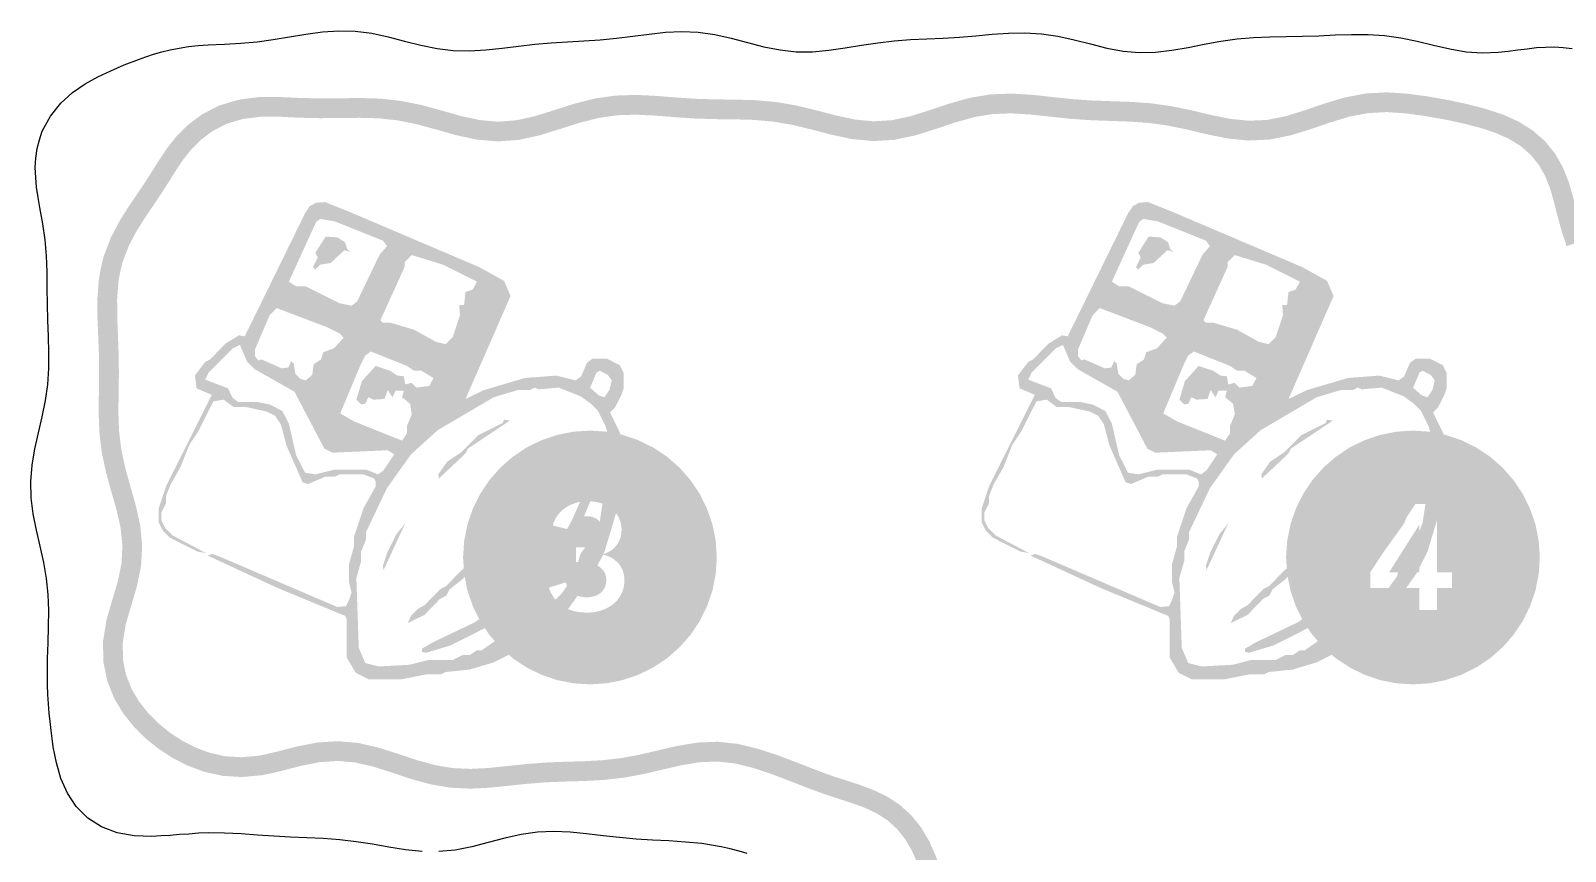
# Model space of a CAD drawing. Header units: millimetres. Extents: x 6 to 297, y 6 to 451.
# Drawn here: x 88.96 to 132.5, y 299.96 to 323.24 of the extents above; entities that cross this region are included whole.
import ezdxf

# ---------------------------------------------------------------- set-up
doc = ezdxf.new("R2010")
doc.units = ezdxf.units.MM
doc.layers.add('CUT', color=1, linetype='Continuous')
doc.layers.add('RASTER', color=7, linetype='Continuous')

msp = doc.modelspace()

# ---------------------------------------------------------------- hatches: boundary and pattern name
at = {"layer": 'RASTER'}
msp.add_hatch(color=7, dxfattribs=at).paths.add_polyline_path([(132.791, 305.844), (132.974, 305.305), (133.155, 304.776), (133.291, 304.263), (133.359, 303.762), (133.354, 303.26), (133.286, 302.747), (133.18, 302.219), (133.128, 301.934), (133.077, 301.634), (133.043, 301.07), (133.085, 300.53), (133.194, 300.027), (133.354, 299.566), (133.551, 299.14), (133.782, 298.742), (134.05, 298.365), (134.361, 298.009), (134.727, 297.681), (135.154, 297.394), (135.645, 297.173), (136.192, 297.043), (136.779, 297.025), (137.374, 297.118), (137.69, 297.208), (137.98, 297.299), (138.509, 297.474), (139.019, 297.599), (139.519, 297.653), (140.02, 297.631), (140.533, 297.546), (141.063, 297.423), (141.608, 297.296), (142.163, 297.194), (142.719, 297.13), (143.27, 297.1), (143.811, 297.085), (144.343, 297.064), (144.873, 297.024), (145.408, 296.967), (145.954, 296.91), (146.514, 296.882), (147.084, 296.91), (147.653, 297.006), (148.213, 297.16), (148.757, 297.342), (149.283, 297.509), (149.791, 297.625), (150.289, 297.668), (150.789, 297.635), (151.303, 297.535), (151.832, 297.399), (152.111, 297.316), (152.391, 297.237), (152.904, 297.078), (153.372, 296.93), (153.797, 296.785), (154.177, 296.629), (154.513, 296.45), (154.804, 296.241), (155.054, 295.998), (155.264, 295.72), (155.442, 295.407), (155.597, 295.059), (155.745, 294.675), (155.901, 294.254), (156.079, 293.793), (156.277, 293.288), (156.374, 293.014), (156.472, 292.74), (156.628, 292.217), (156.729, 291.71), (156.756, 291.214), (156.706, 290.714), (156.59, 290.2), (156.438, 289.668), (156.287, 289.12), (156.169, 288.561), (156.102, 287.999), (156.081, 287.442), (156.087, 286.896), (156.095, 286.361), (156.09, 285.83), (156.07, 285.296), (156.047, 284.753), (156.046, 284.198), (156.088, 283.646), (156.125, 283.35), (156.175, 283.066), (156.262, 282.531), (156.318, 282.024), (156.314, 281.549), (156.233, 281.111), (156.07, 280.721), (155.83, 280.387), (155.522, 280.118), (155.162, 279.917), (154.764, 279.781), (154.34, 279.7), (153.895, 279.655), (153.43, 279.625), (152.943, 279.592), (152.428, 279.551), (152.159, 279.535), (151.885, 279.514), (151.342, 279.489), (150.799, 279.476), (150.253, 279.479), (149.698, 279.487), (149.132, 279.474), (148.557, 279.417), (147.984, 279.307), (147.421, 279.157), (146.875, 279.001), (146.346, 278.877), (145.833, 278.818), (145.325, 278.84), (144.808, 278.94), (144.274, 279.099), (143.72, 279.279), (143.151, 279.437), (142.571, 279.54), (141.991, 279.576), (141.421, 279.559), (140.864, 279.517), (140.318, 279.476), (139.775, 279.452), (139.228, 279.444), (138.671, 279.435), (138.104, 279.402), (137.532, 279.326), (136.964, 279.205), (136.409, 279.06), (135.871, 278.927), (135.35, 278.842), (134.841, 278.83), (134.329, 278.898), (133.804, 279.038), (133.26, 279.219), (132.697, 279.4), (132.12, 279.538), (131.536, 279.607), (130.957, 279.606), (130.39, 279.559), (129.838, 279.496), (129.294, 279.443), (128.752, 279.411), (128.204, 279.393), (127.646, 279.371), (127.079, 279.323), (126.51, 279.234), (125.949, 279.113), (125.401, 278.983), (124.871, 278.882), (124.356, 278.84), (123.846, 278.874), (123.328, 278.986), (122.793, 279.156), (122.24, 279.347), (121.668, 279.514), (121.084, 279.62), (120.499, 279.648), (119.922, 279.608), (119.367, 279.533), (119.092, 279.5), (118.835, 279.471), (118.335, 279.465), (117.877, 279.517), (117.451, 279.616), (117.053, 279.751), (116.678, 279.914), (116.321, 280.101), (115.98, 280.317), (115.656, 280.569), (115.357, 280.864), (115.096, 281.207), (114.892, 281.599), (114.766, 282.037), (114.734, 282.515), (114.806, 283.036), (114.881, 283.304), (114.967, 283.581), (115.161, 284.148), (115.318, 284.735), (115.4, 285.332), (115.396, 285.929), (115.327, 286.512), (115.227, 287.08), (115.133, 287.633), (115.064, 288.18), (115.024, 288.73), (114.998, 289.288), (114.964, 289.857), (114.904, 290.43), (114.815, 291.001), (114.716, 291.559), (114.64, 292.101), (114.616, 292.629), (114.664, 293.151), (114.787, 293.681), (114.966, 294.228), (115.163, 294.793), (115.328, 295.378), (115.42, 295.976), (115.423, 296.576), (115.35, 297.164), (115.236, 297.74), (115.165, 298.032), (115.097, 298.324), (114.954, 298.854), (114.808, 299.346), (114.648, 299.808), (114.458, 300.24), (114.224, 300.637), (113.941, 300.987), (113.612, 301.283), (113.25, 301.52), (112.866, 301.703), (112.474, 301.849), (112.075, 301.978), (111.662, 302.114), (111.217, 302.277), (110.717, 302.474), (110.441, 302.577), (110.153, 302.687), (109.598, 302.869), (109.031, 303.008), (108.453, 303.07), (107.876, 303.046), (107.311, 302.953), (106.763, 302.826), (106.231, 302.701), (105.708, 302.605), (105.187, 302.546), (104.66, 302.517), (104.123, 302.502), (103.578, 302.48), (103.03, 302.438), (102.487, 302.381), (101.956, 302.326), (101.438, 302.299), (100.93, 302.323), (100.422, 302.41), (99.904, 302.553), (99.37, 302.731), (98.818, 302.906), (98.249, 303.036), (97.669, 303.086), (97.092, 303.047), (96.527, 302.939), (95.984, 302.798), (95.709, 302.733), (95.449, 302.676), (94.94, 302.629), (94.472, 302.659), (94.035, 302.757), (93.631, 302.908), (93.257, 303.101), (92.911, 303.327), (92.592, 303.584), (92.301, 303.873), (92.043, 304.198), (91.826, 304.561), (91.666, 304.964), (91.577, 305.404), (91.572, 305.88), (91.656, 306.397), (91.732, 306.661), (91.815, 306.941), (91.978, 307.49), (92.092, 308.061), (92.123, 308.641), (92.066, 309.218), (91.94, 309.781), (91.785, 310.326), (91.638, 310.855), (91.529, 311.373), (91.467, 311.887), (91.448, 312.407), (91.454, 312.938), (91.462, 313.48), (91.457, 314.026), (91.437, 314.569), (91.415, 315.102), (91.413, 315.624), (91.452, 316.143), (91.501, 316.403), (91.561, 316.658), (91.748, 317.146), (91.976, 317.576), (92.218, 317.958), (92.453, 318.303), (92.67, 318.626), (92.869, 318.937), (93.061, 319.245), (93.265, 319.552), (93.501, 319.855), (93.785, 320.142), (94.126, 320.397), (94.524, 320.6), (94.979, 320.736), (95.488, 320.799), (95.759, 320.801), (96.038, 320.798), (96.601, 320.771), (97.169, 320.758), (97.734, 320.763), (98.289, 320.769), (98.833, 320.755), (99.37, 320.697), (99.908, 320.588), (100.458, 320.439), (101.025, 320.278), (101.612, 320.151), (102.212, 320.099), (102.816, 320.143), (103.407, 320.274), (103.98, 320.451), (104.533, 320.628), (105.071, 320.765), (105.601, 320.842), (106.134, 320.858), (106.679, 320.831), (107.238, 320.786), (107.805, 320.749), (108.373, 320.731), (108.934, 320.725), (109.483, 320.71), (110.024, 320.662), (110.564, 320.57), (111.112, 320.438), (111.676, 320.29), (112.259, 320.166), (112.857, 320.109), (113.46, 320.144), (114.054, 320.269), (114.63, 320.449), (115.186, 320.636), (115.725, 320.787), (116.253, 320.875), (116.782, 320.896), (117.321, 320.863), (117.875, 320.802), (118.441, 320.742), (119.011, 320.702), (119.577, 320.681), (120.133, 320.662), (120.678, 320.624), (121.22, 320.549), (121.768, 320.436), (122.328, 320.303), (122.907, 320.185), (123.501, 320.124), (124.104, 320.151), (124.699, 320.269), (125.278, 320.447), (125.837, 320.64), (126.378, 320.803), (126.906, 320.903), (127.431, 320.931), (127.965, 320.895), (128.515, 320.821), (128.795, 320.771), (129.077, 320.723), (129.599, 320.61), (130.079, 320.486), (130.514, 320.344), (130.901, 320.172), (131.236, 319.965), (131.517, 319.719), (131.746, 319.438), (131.924, 319.124), (132.061, 318.782), (132.169, 318.412), (132.27, 318.015), (132.387, 317.586), (132.535, 317.131), (133.068, 317.304), (132.924, 317.747), (132.812, 318.157), (132.71, 318.56), (132.59, 318.966), (132.429, 319.368), (132.208, 319.755), (131.92, 320.109), (131.568, 320.416), (131.162, 320.668), (130.715, 320.867), (130.236, 321.024), (129.728, 321.155), (129.187, 321.272), (128.891, 321.323), (128.597, 321.376), (128.021, 321.453), (127.434, 321.491), (126.838, 321.459), (126.245, 321.347), (125.665, 321.174), (125.104, 320.98), (124.562, 320.812), (124.036, 320.708), (123.518, 320.685), (122.992, 320.739), (122.449, 320.85), (121.889, 320.983), (121.316, 321.101), (120.737, 321.181), (120.162, 321.222), (119.597, 321.241), (119.041, 321.261), (118.491, 321.301), (117.936, 321.36), (117.369, 321.422), (116.788, 321.457), (116.195, 321.433), (115.603, 321.334), (115.021, 321.171), (114.457, 320.982), (113.912, 320.811), (113.385, 320.7), (112.867, 320.669), (112.345, 320.72), (111.806, 320.835), (111.249, 320.982), (110.677, 321.119), (110.096, 321.218), (109.516, 321.269), (108.945, 321.285), (108.385, 321.291), (107.832, 321.308), (107.278, 321.345), (106.716, 321.39), (106.14, 321.419), (105.552, 321.4), (104.961, 321.315), (104.379, 321.167), (103.811, 320.985), (103.263, 320.815), (102.734, 320.698), (102.216, 320.659), (101.696, 320.705), (101.162, 320.822), (100.608, 320.979), (100.037, 321.134), (99.455, 321.251), (98.871, 321.314), (98.294, 321.33), (97.728, 321.323), (97.173, 321.319), (96.62, 321.331), (96.057, 321.358), (95.76, 321.361), (95.441, 321.358), (94.864, 321.284), (94.317, 321.12), (93.831, 320.874), (93.419, 320.566), (93.082, 320.226), (92.811, 319.881), (92.59, 319.549), (92.395, 319.236), (92.201, 318.933), (91.989, 318.617), (91.749, 318.265), (91.49, 317.856), (91.237, 317.377), (91.029, 316.834), (90.953, 316.519), (90.896, 316.207), (90.853, 315.644), (90.854, 315.089), (90.877, 314.546), (90.897, 314.012), (90.902, 313.481), (90.894, 312.946), (90.888, 312.4), (90.909, 311.843), (90.976, 311.281), (91.094, 310.722), (91.245, 310.174), (91.397, 309.642), (91.512, 309.128), (91.563, 308.628), (91.536, 308.132), (91.434, 307.626), (91.278, 307.101), (91.194, 306.817), (91.107, 306.509), (91.013, 305.924), (91.02, 305.347), (91.129, 304.806), (91.323, 304.315), (91.581, 303.88), (91.884, 303.499), (92.219, 303.166), (92.582, 302.874), (92.975, 302.617), (93.404, 302.396), (93.876, 302.219), (94.393, 302.104), (94.949, 302.068), (95.524, 302.121), (95.832, 302.186), (96.12, 302.254), (96.651, 302.392), (97.164, 302.491), (97.664, 302.525), (98.162, 302.482), (98.67, 302.366), (99.196, 302.199), (99.74, 302.017), (100.3, 301.863), (100.869, 301.766), (101.439, 301.739), (101.999, 301.767), (102.545, 301.824), (103.08, 301.88), (103.61, 301.92), (104.142, 301.942), (104.683, 301.957), (105.234, 301.987), (105.79, 302.051), (106.345, 302.153), (106.89, 302.28), (107.42, 302.403), (107.933, 302.488), (108.434, 302.51), (108.934, 302.456), (109.444, 302.331), (109.969, 302.158), (110.243, 302.053), (110.515, 301.951), (111.017, 301.753), (111.477, 301.585), (111.901, 301.445), (112.29, 301.319), (112.648, 301.187), (112.975, 301.031), (113.271, 300.839), (113.534, 300.602), (113.763, 300.318), (113.959, 299.985), (114.126, 299.604), (114.274, 299.175), (114.415, 298.702), (114.555, 298.184), (114.62, 297.903), (114.687, 297.624), (114.797, 297.074), (114.864, 296.542), (114.862, 296.021), (114.78, 295.498), (114.628, 294.962), (114.435, 294.407), (114.248, 293.832), (114.111, 293.241), (114.056, 292.643), (114.082, 292.05), (114.163, 291.471), (114.262, 290.909), (114.348, 290.358), (114.406, 289.811), (114.438, 289.259), (114.465, 288.696), (114.507, 288.125), (114.578, 287.551), (114.675, 286.984), (114.772, 286.43), (114.837, 285.893), (114.841, 285.369), (114.769, 284.846), (114.625, 284.312), (114.435, 283.757), (114.343, 283.462), (114.255, 283.137), (114.174, 282.535), (114.214, 281.942), (114.371, 281.393), (114.621, 280.909), (114.935, 280.495), (115.286, 280.148), (115.657, 279.859), (116.04, 279.616), (116.436, 279.408), (116.852, 279.228), (117.299, 279.076), (117.784, 278.964), (118.308, 278.905), (118.861, 278.911), (119.156, 278.944), (119.439, 278.977), (119.979, 279.051), (120.505, 279.087), (121.021, 279.063), (121.539, 278.969), (122.069, 278.813), (122.617, 278.624), (123.184, 278.444), (123.768, 278.319), (124.36, 278.279), (124.947, 278.327), (125.518, 278.435), (126.073, 278.566), (126.613, 278.683), (127.146, 278.766), (127.681, 278.812), (128.224, 278.833), (128.778, 278.851), (129.338, 278.884), (129.896, 278.939), (130.446, 279.001), (130.981, 279.046), (131.503, 279.047), (132.021, 278.986), (132.546, 278.86), (133.085, 278.687), (133.643, 278.501), (134.219, 278.349), (134.81, 278.27), (135.402, 278.284), (135.983, 278.378), (136.547, 278.517), (137.093, 278.659), (137.628, 278.773), (138.157, 278.844), (138.692, 278.875), (139.237, 278.884), (139.791, 278.892), (140.351, 278.917), (140.906, 278.958), (141.451, 278.999), (141.982, 279.016), (142.504, 278.983), (143.026, 278.89), (143.559, 278.742), (144.107, 278.564), (144.675, 278.396), (145.259, 278.283), (145.853, 278.258), (146.442, 278.325), (147.015, 278.459), (147.57, 278.617), (148.109, 278.761), (148.638, 278.862), (149.166, 278.914), (149.701, 278.926), (150.248, 278.919), (150.804, 278.915), (151.362, 278.928), (151.917, 278.955), (152.197, 278.976), (152.469, 278.992), (152.984, 279.033), (153.467, 279.066), (153.941, 279.096), (154.421, 279.146), (154.908, 279.24), (155.39, 279.405), (155.845, 279.66), (156.245, 280.01), (156.56, 280.448), (156.771, 280.952), (156.872, 281.496), (156.878, 282.053), (156.817, 282.607), (156.728, 283.158), (156.679, 283.434), (156.646, 283.698), (156.606, 284.218), (156.608, 284.74), (156.63, 285.274), (156.651, 285.817), (156.656, 286.362), (156.647, 286.904), (156.641, 287.435), (156.661, 287.955), (156.722, 288.47), (156.832, 288.987), (156.978, 289.516), (157.133, 290.061), (157.259, 290.624), (157.317, 291.201), (157.285, 291.781), (157.171, 292.352), (157.006, 292.909), (156.902, 293.202), (156.801, 293.486), (156.601, 293.996), (156.425, 294.452), (156.269, 294.873), (156.115, 295.274), (155.942, 295.66), (155.732, 296.028), (155.474, 296.369), (155.164, 296.671), (154.808, 296.927), (154.415, 297.137), (153.994, 297.31), (153.547, 297.463), (153.071, 297.613), (152.551, 297.774), (152.267, 297.854), (151.979, 297.94), (151.426, 298.082), (150.861, 298.19), (150.284, 298.229), (149.704, 298.179), (149.135, 298.05), (148.583, 297.875), (148.049, 297.696), (147.531, 297.553), (147.023, 297.467), (146.515, 297.442), (145.997, 297.469), (145.466, 297.524), (144.923, 297.582), (144.376, 297.623), (143.83, 297.645), (143.293, 297.66), (142.766, 297.689), (142.245, 297.748), (141.722, 297.845), (141.19, 297.969), (140.642, 298.096), (140.077, 298.189), (139.501, 298.213), (138.922, 298.151), (138.355, 298.013), (137.807, 297.832), (137.529, 297.745), (137.263, 297.667), (136.743, 297.584), (136.265, 297.599), (135.825, 297.704), (135.426, 297.885), (135.071, 298.123), (134.76, 298.403), (134.489, 298.713), (134.254, 299.045), (134.049, 299.398), (133.874, 299.775), (133.734, 300.178), (133.64, 300.61), (133.604, 301.074), (133.635, 301.579), (133.68, 301.837), (133.73, 302.112), (133.839, 302.656), (133.913, 303.221), (133.918, 303.797), (133.841, 304.373), (133.691, 304.938), (133.505, 305.486), (133.322, 306.025)])
h = msp.add_hatch(color=7, dxfattribs=at)
h.paths.add_polyline_path([(97.058, 318.359), (97.311, 318.379), (97.994, 318.106), (101.686, 316.534), (102.39, 316.144), (102.575, 315.713), (101.297, 312.794), (101.823, 313.047), (102.985, 313.389), (103.874, 313.457), (104.421, 313.32), (104.578, 313.437), (104.742, 313.819), (104.899, 313.936), (105.31, 313.936), (105.672, 313.751), (105.788, 313.525), (105.788, 313.115), (105.72, 312.91), (105.535, 312.548), (105.398, 312.411), (105.72, 311.748), (105.788, 311.406), (105.788, 310.654), (105.72, 310.517), (105.651, 309.834), (105.241, 308.466), (104.92, 307.831), (104.236, 306.873), (103.484, 306.121), (102.869, 305.711), (102.096, 305.322), (101.413, 305.117), (100.729, 305.048), (100.592, 304.98), (100.182, 304.98), (99.498, 304.843), (98.541, 304.843), (98.179, 305.028), (97.926, 305.458), (97.926, 306.552), (97.878, 306.641), (95.943, 307.441), (93.981, 308.35), (94.098, 308.398), (94.303, 308.33), (97.653, 306.894), (97.906, 306.915), (97.994, 307.099), (98.063, 307.304), (97.994, 307.578), (97.994, 308.125), (98.131, 308.603), (98.131, 308.877), (98.405, 309.697), (98.746, 310.312), (98.746, 310.449), (98.699, 310.538), (98.405, 310.654), (97.721, 310.654), (97.584, 310.586), (97.311, 310.586), (96.832, 310.381), (96.675, 310.428), (96.217, 311.474), (96.06, 312.069), (95.896, 312.315), (95.67, 312.432), (95.055, 312.568), (94.713, 312.568), (94.439, 312.773), (94.145, 312.726), (93.708, 311.864), (93.462, 311.495), (93.209, 310.859), (92.935, 310.381), (92.799, 310.039), (92.799, 309.834), (92.662, 309.56), (92.662, 309.355), (92.778, 309.13), (92.983, 308.924), (93.94, 308.419), (93.687, 308.466), (92.915, 308.856), (92.71, 309.061), (92.594, 309.287), (92.594, 309.697), (92.799, 310.312), (94.098, 312.91), (93.667, 313.095), (93.619, 313.457), (93.913, 313.847), (94.05, 313.915), (94.487, 314.366), (94.87, 314.599), (95.034, 314.571), (96.743, 318.058), (96.88, 318.263)])
h.paths.add_polyline_path([(97.174, 317.901), (97.058, 317.812), (96.285, 316.123), (96.49, 315.987), (96.764, 315.987), (97.721, 315.508), (98.063, 315.44), (98.22, 315.556), (98.863, 316.896), (99.068, 317.128), (98.952, 317.286), (97.584, 317.832)], flags=0)
h.paths.add_polyline_path([(97.331, 317.402), (97.673, 317.374), (97.878, 317.238), (97.947, 317.033), (98.042, 316.964), (97.858, 317.012), (97.468, 316.65), (97.174, 316.602), (97.037, 316.465), (96.969, 316.534), (97.106, 316.807), (97.037, 316.944)], flags=0)
h.paths.add_polyline_path([(99.772, 316.875), (99.567, 316.67), (99.567, 316.534), (98.883, 315.029), (98.952, 314.961), (99.157, 314.961), (99.84, 314.756), (100.456, 314.414), (100.729, 314.346), (100.934, 314.551), (101.139, 315.166), (101.119, 315.46), (101.255, 315.46), (101.297, 315.829), (101.502, 315.898), (101.618, 316.123), (100.661, 316.602)], flags=0)
h.paths.add_polyline_path([(95.943, 315.371), (95.738, 315.166), (95.328, 314.209), (95.328, 314.004), (95.417, 313.888), (95.513, 313.915), (96.08, 313.662), (96.265, 313.683), (96.354, 313.867), (96.422, 313.799), (96.47, 313.505), (96.607, 313.368), (96.764, 313.32), (96.948, 313.478), (96.989, 313.778), (97.195, 313.915), (97.263, 314.12), (97.564, 314.23), (97.837, 314.53), (97.742, 314.64), (97.379, 314.824)], flags=0)
h.paths.add_polyline_path([(94.897, 314.325), (94.692, 314.23), (94.009, 313.546), (93.913, 313.341), (94.556, 313.095), (94.692, 312.821), (94.85, 312.705), (95.397, 312.705), (95.738, 312.637), (96.101, 312.452), (96.285, 312.09), (96.49, 311.201), (96.743, 310.702), (97.037, 310.654), (97.584, 310.791), (98.473, 310.791), (98.815, 310.654), (98.972, 310.77), (99.273, 311.222), (99.088, 311.338), (97.516, 311.269), (97.29, 311.386), (96.443, 312.999), (95.308, 313.642), (95.103, 313.847)], flags=0)
h.paths.add_polyline_path([(98.61, 314.141), (98.453, 314.025), (98.336, 313.799), (97.742, 312.384), (98.131, 312.158), (99.498, 311.611), (99.635, 311.816), (99.635, 312.021), (99.772, 312.363), (99.724, 312.657), (99.498, 312.842), (99.546, 313.026), (99.314, 313.026), (99.225, 312.842), (99.088, 313.047), (98.999, 312.794), (98.678, 312.773), (98.541, 312.842), (98.453, 312.657), (98.336, 312.637), (98.2, 312.773), (98.357, 313.3), (98.746, 313.731), (99.157, 313.594), (99.362, 313.457), (99.546, 313.437), (99.587, 313.204), (99.772, 313.252), (99.909, 313.115), (100.271, 313.163), (100.387, 313.389), (100.045, 313.594), (99.84, 313.594), (99.635, 313.731)], flags=0)
h.paths.add_polyline_path([(105.104, 313.594), (105.016, 313.546), (104.831, 313.115), (105.084, 312.89), (105.241, 312.842), (105.378, 313.047), (105.446, 313.32), (105.33, 313.478)], flags=0)
h.paths.add_polyline_path([(103.259, 313.115), (103.122, 313.047), (102.78, 313.047), (102.096, 312.842), (100.503, 311.905), (99.751, 311.222), (99.068, 310.264), (98.473, 309.013), (98.473, 308.808), (98.336, 308.466), (98.336, 308.193), (98.2, 307.714), (98.268, 305.732), (98.453, 305.301), (98.835, 305.205), (99.704, 305.253), (100.251, 305.39), (100.934, 305.39), (101.208, 305.527), (101.413, 305.527), (101.618, 305.663), (101.755, 305.663), (102.117, 305.916), (102.185, 306.053), (102.39, 306.121), (102.486, 306.299), (102.937, 306.532), (103.306, 306.846), (103.443, 306.873), (103.327, 306.689), (103.416, 306.668), (104.031, 307.284), (104.373, 307.762), (104.558, 308.398), (104.988, 308.993), (105.104, 309.287), (105.173, 309.765), (105.446, 310.654), (105.446, 311.474), (105.262, 312.042), (105.057, 312.452), (104.852, 312.657), (104.578, 312.862), (103.942, 313.115), (103.375, 313.067)], flags=0)
h.paths.add_polyline_path([(102.39, 312.206), (102.554, 312.179), (101.365, 311.386), (101.297, 311.249), (100.544, 310.538), (100.524, 310.654), (100.777, 311.016), (101.187, 311.29), (101.666, 311.768), (102.349, 312.11)], flags=0)
h.paths.add_polyline_path([(103.621, 310.702), (103.669, 310.654), (103.484, 310.36), (103.279, 310.196), (103.306, 310.333)], flags=0)
h.paths.add_polyline_path([(104.92, 310.702), (105.036, 310.654), (104.899, 310.312), (104.899, 310.039), (104.578, 309.266), (103.922, 308.35), (103.553, 308.008), (103.58, 308.213), (103.963, 308.719), (104.305, 309.335)], flags=0)
h.paths.add_polyline_path([(99.587, 309.266), (98.972, 307.94), (98.952, 308.056), (99.088, 308.466), (99.341, 308.965)], flags=0)
h.paths.add_polyline_path([(101.433, 308.104), (101.481, 308.056), (101.433, 307.967), (101.228, 307.694), (100.845, 307.393), (100.75, 307.215), (100.572, 307.12), (100.134, 306.668), (99.656, 306.436), (99.751, 306.641), (99.957, 306.846), (100.134, 306.942), (100.572, 307.393), (100.75, 307.489), (101.187, 307.94)], flags=0)
h.paths.add_polyline_path([(103.006, 307.489), (103.053, 307.441), (103.006, 307.352), (102.801, 307.079), (102.049, 306.395), (100.866, 305.8), (100.182, 305.595), (100.066, 305.616), (100.066, 305.711), (100.367, 305.889), (101.57, 306.463)], flags=0)
h = msp.add_hatch(color=7, dxfattribs=at)
h.paths.add_polyline_path([(120.408, 318.359), (120.661, 318.379), (121.344, 318.106), (125.036, 316.534), (125.74, 316.144), (125.925, 315.713), (124.647, 312.794), (125.173, 313.047), (126.335, 313.389), (127.224, 313.457), (127.771, 313.32), (127.928, 313.437), (128.092, 313.819), (128.249, 313.936), (128.66, 313.936), (129.022, 313.751), (129.138, 313.525), (129.138, 313.115), (129.07, 312.91), (128.885, 312.548), (128.748, 312.411), (129.07, 311.748), (129.138, 311.406), (129.138, 310.654), (129.07, 310.517), (129.001, 309.834), (128.591, 308.466), (128.27, 307.831), (127.586, 306.873), (126.834, 306.121), (126.219, 305.711), (125.446, 305.322), (124.763, 305.117), (124.079, 305.048), (123.942, 304.98), (123.532, 304.98), (122.848, 304.843), (121.891, 304.843), (121.529, 305.028), (121.276, 305.458), (121.276, 306.552), (121.228, 306.641), (119.293, 307.441), (117.331, 308.35), (117.448, 308.398), (117.653, 308.33), (121.003, 306.894), (121.256, 306.915), (121.344, 307.099), (121.413, 307.304), (121.344, 307.578), (121.344, 308.125), (121.481, 308.603), (121.481, 308.877), (121.755, 309.697), (122.096, 310.312), (122.096, 310.449), (122.049, 310.538), (121.755, 310.654), (121.071, 310.654), (120.934, 310.586), (120.661, 310.586), (120.182, 310.381), (120.025, 310.428), (119.567, 311.474), (119.41, 312.069), (119.246, 312.315), (119.02, 312.432), (118.405, 312.568), (118.063, 312.568), (117.789, 312.773), (117.495, 312.726), (117.058, 311.864), (116.812, 311.495), (116.559, 310.859), (116.285, 310.381), (116.149, 310.039), (116.149, 309.834), (116.012, 309.56), (116.012, 309.355), (116.128, 309.13), (116.333, 308.924), (117.29, 308.419), (117.037, 308.466), (116.265, 308.856), (116.06, 309.061), (115.944, 309.287), (115.944, 309.697), (116.149, 310.312), (117.448, 312.91), (117.017, 313.095), (116.969, 313.457), (117.263, 313.847), (117.4, 313.915), (117.837, 314.366), (118.22, 314.599), (118.384, 314.571), (120.093, 318.058), (120.23, 318.263)])
h.paths.add_polyline_path([(120.524, 317.901), (120.408, 317.812), (119.635, 316.123), (119.84, 315.987), (120.114, 315.987), (121.071, 315.508), (121.413, 315.44), (121.57, 315.556), (122.213, 316.896), (122.418, 317.128), (122.302, 317.286), (120.934, 317.832)], flags=0)
h.paths.add_polyline_path([(120.681, 317.402), (121.023, 317.374), (121.228, 317.238), (121.297, 317.033), (121.392, 316.964), (121.208, 317.012), (120.818, 316.65), (120.524, 316.602), (120.387, 316.465), (120.319, 316.534), (120.456, 316.807), (120.387, 316.944)], flags=0)
h.paths.add_polyline_path([(123.122, 316.875), (122.917, 316.67), (122.917, 316.534), (122.233, 315.029), (122.302, 314.961), (122.507, 314.961), (123.19, 314.756), (123.806, 314.414), (124.079, 314.346), (124.284, 314.551), (124.489, 315.166), (124.469, 315.46), (124.605, 315.46), (124.647, 315.829), (124.852, 315.898), (124.968, 316.123), (124.011, 316.602)], flags=0)
h.paths.add_polyline_path([(119.293, 315.371), (119.088, 315.166), (118.678, 314.209), (118.678, 314.004), (118.767, 313.888), (118.863, 313.915), (119.43, 313.662), (119.615, 313.683), (119.704, 313.867), (119.772, 313.799), (119.82, 313.505), (119.957, 313.368), (120.114, 313.32), (120.298, 313.478), (120.339, 313.778), (120.545, 313.915), (120.613, 314.12), (120.914, 314.23), (121.187, 314.53), (121.092, 314.64), (120.729, 314.824)], flags=0)
h.paths.add_polyline_path([(118.247, 314.325), (118.042, 314.23), (117.359, 313.546), (117.263, 313.341), (117.906, 313.095), (118.042, 312.821), (118.2, 312.705), (118.747, 312.705), (119.088, 312.637), (119.451, 312.452), (119.635, 312.09), (119.84, 311.201), (120.093, 310.702), (120.387, 310.654), (120.934, 310.791), (121.823, 310.791), (122.165, 310.654), (122.322, 310.77), (122.623, 311.222), (122.438, 311.338), (120.866, 311.269), (120.64, 311.386), (119.793, 312.999), (118.658, 313.642), (118.453, 313.847)], flags=0)
h.paths.add_polyline_path([(121.96, 314.141), (121.803, 314.025), (121.686, 313.799), (121.092, 312.384), (121.481, 312.158), (122.848, 311.611), (122.985, 311.816), (122.985, 312.021), (123.122, 312.363), (123.074, 312.657), (122.848, 312.842), (122.896, 313.026), (122.664, 313.026), (122.575, 312.842), (122.438, 313.047), (122.349, 312.794), (122.028, 312.773), (121.891, 312.842), (121.803, 312.657), (121.686, 312.637), (121.55, 312.773), (121.707, 313.3), (122.096, 313.731), (122.507, 313.594), (122.712, 313.457), (122.896, 313.437), (122.937, 313.204), (123.122, 313.252), (123.259, 313.115), (123.621, 313.163), (123.737, 313.389), (123.395, 313.594), (123.19, 313.594), (122.985, 313.731)], flags=0)
h.paths.add_polyline_path([(128.454, 313.594), (128.366, 313.546), (128.181, 313.115), (128.434, 312.89), (128.591, 312.842), (128.728, 313.047), (128.796, 313.32), (128.68, 313.478)], flags=0)
h.paths.add_polyline_path([(126.609, 313.115), (126.472, 313.047), (126.13, 313.047), (125.446, 312.842), (123.853, 311.905), (123.101, 311.222), (122.418, 310.264), (121.823, 309.013), (121.823, 308.808), (121.686, 308.466), (121.686, 308.193), (121.55, 307.714), (121.618, 305.732), (121.803, 305.301), (122.185, 305.205), (123.054, 305.253), (123.601, 305.39), (124.284, 305.39), (124.558, 305.527), (124.763, 305.527), (124.968, 305.663), (125.105, 305.663), (125.467, 305.916), (125.535, 306.053), (125.74, 306.121), (125.836, 306.299), (126.287, 306.532), (126.656, 306.846), (126.793, 306.873), (126.677, 306.689), (126.766, 306.668), (127.381, 307.284), (127.723, 307.762), (127.908, 308.398), (128.338, 308.993), (128.454, 309.287), (128.523, 309.765), (128.796, 310.654), (128.796, 311.474), (128.612, 312.042), (128.407, 312.452), (128.202, 312.657), (127.928, 312.862), (127.292, 313.115), (126.725, 313.067)], flags=0)
h.paths.add_polyline_path([(125.74, 312.206), (125.904, 312.179), (124.715, 311.386), (124.647, 311.249), (123.894, 310.538), (123.874, 310.654), (124.127, 311.016), (124.537, 311.29), (125.016, 311.768), (125.699, 312.11)], flags=0)
h.paths.add_polyline_path([(126.971, 310.702), (127.019, 310.654), (126.834, 310.36), (126.629, 310.196), (126.656, 310.333)], flags=0)
h.paths.add_polyline_path([(128.27, 310.702), (128.386, 310.654), (128.249, 310.312), (128.249, 310.039), (127.928, 309.266), (127.272, 308.35), (126.903, 308.008), (126.93, 308.213), (127.313, 308.719), (127.655, 309.335)], flags=0)
h.paths.add_polyline_path([(122.937, 309.266), (122.322, 307.94), (122.302, 308.056), (122.438, 308.466), (122.691, 308.965)], flags=0)
h.paths.add_polyline_path([(124.783, 308.104), (124.831, 308.056), (124.783, 307.967), (124.578, 307.694), (124.195, 307.393), (124.1, 307.215), (123.922, 307.12), (123.484, 306.668), (123.006, 306.436), (123.101, 306.641), (123.307, 306.846), (123.484, 306.942), (123.922, 307.393), (124.1, 307.489), (124.537, 307.94)], flags=0)
h.paths.add_polyline_path([(126.356, 307.489), (126.403, 307.441), (126.356, 307.352), (126.151, 307.079), (125.399, 306.395), (124.216, 305.8), (123.532, 305.595), (123.416, 305.616), (123.416, 305.711), (123.717, 305.889), (124.92, 306.463)], flags=0)
h = msp.add_hatch(color=7, dxfattribs=at)
h.paths.add_polyline_path([(108.426, 308.296), (108.396, 307.826), (108.304, 307.365), (108.152, 306.919), (107.944, 306.496), (107.683, 306.105), (107.372, 305.751), (107.018, 305.44), (106.627, 305.179), (106.204, 304.971), (105.758, 304.819), (105.297, 304.727), (104.827, 304.697), (104.357, 304.727), (103.895, 304.819), (103.449, 304.971), (103.027, 305.179), (102.635, 305.44), (102.281, 305.751), (101.971, 306.105), (101.709, 306.496), (101.501, 306.919), (101.35, 307.365), (101.258, 307.826), (101.227, 308.296), (101.258, 308.766), (101.35, 309.228), (101.501, 309.674), (101.709, 310.096), (101.971, 310.488), (102.281, 310.842), (102.635, 311.152), (103.027, 311.414), (103.449, 311.622), (103.895, 311.773), (104.357, 311.865), (104.827, 311.896), (105.297, 311.865), (105.758, 311.773), (106.204, 311.622), (106.627, 311.414), (107.018, 311.152), (107.372, 310.842), (107.683, 310.488), (107.944, 310.096), (108.152, 309.674), (108.304, 309.228), (108.396, 308.766)])
h.paths.add_polyline_path([(104.432, 308.581), (104.432, 308.173), (104.559, 308.173), (104.589, 308.173), (104.619, 308.171), (104.65, 308.169), (104.681, 308.167), (104.712, 308.163), (104.743, 308.159), (104.775, 308.154), (104.808, 308.148), (104.84, 308.141), (104.871, 308.133), (104.901, 308.124), (104.931, 308.114), (104.96, 308.103), (104.989, 308.091), (105.016, 308.079), (105.043, 308.065), (105.069, 308.05), (105.094, 308.033), (105.118, 308.016), (105.141, 307.997), (105.162, 307.976), (105.182, 307.955), (105.202, 307.932), (105.22, 307.908), (105.236, 307.882), (105.25, 307.855), (105.262, 307.826), (105.272, 307.797), (105.28, 307.765), (105.285, 307.733), (105.289, 307.699), (105.29, 307.663), (105.289, 307.63), (105.287, 307.598), (105.283, 307.567), (105.277, 307.538), (105.271, 307.51), (105.262, 307.483), (105.252, 307.458), (105.241, 307.434), (105.228, 307.411), (105.215, 307.389), (105.2, 307.369), (105.185, 307.349), (105.168, 307.33), (105.151, 307.313), (105.133, 307.296), (105.113, 307.281), (105.093, 307.267), (105.073, 307.253), (105.052, 307.241), (105.03, 307.23), (105.007, 307.219), (104.984, 307.21), (104.96, 307.201), (104.935, 307.194), (104.91, 307.187), (104.885, 307.182), (104.86, 307.177), (104.836, 307.173), (104.811, 307.17), (104.786, 307.168), (104.762, 307.167), (104.738, 307.166), (104.678, 307.168), (104.622, 307.174), (104.569, 307.184), (104.518, 307.197), (104.471, 307.214), (104.426, 307.236), (104.384, 307.261), (104.345, 307.29), (104.308, 307.321), (104.275, 307.355), (104.245, 307.39), (104.218, 307.427), (104.193, 307.465), (104.172, 307.505), (104.154, 307.547), (104.139, 307.591), (103.663, 307.442), (103.679, 307.397), (103.696, 307.352), (103.714, 307.309), (103.735, 307.268), (103.756, 307.229), (103.78, 307.191), (103.804, 307.154), (103.831, 307.12), (103.858, 307.086), (103.887, 307.055), (103.917, 307.025), (103.947, 306.996), (103.979, 306.97), (104.012, 306.944), (104.046, 306.921), (104.081, 306.899), (104.117, 306.878), (104.154, 306.859), (104.192, 306.841), (104.23, 306.825), (104.27, 306.81), (104.31, 306.796), (104.351, 306.784), (104.393, 306.773), (104.436, 306.764), (104.48, 306.756), (104.524, 306.749), (104.569, 306.743), (104.614, 306.739), (104.66, 306.736), (104.707, 306.734), (104.755, 306.733), (104.802, 306.734), (104.85, 306.737), (104.897, 306.741), (104.945, 306.747), (104.992, 306.756), (105.039, 306.765), (105.086, 306.777), (105.133, 306.79), (105.179, 306.806), (105.224, 306.823), (105.268, 306.842), (105.31, 306.862), (105.352, 306.885), (105.393, 306.909), (105.432, 306.935), (105.47, 306.962), (105.507, 306.992), (105.542, 307.024), (105.575, 307.057), (105.606, 307.092), (105.635, 307.129), (105.663, 307.168), (105.689, 307.209), (105.712, 307.251), (105.734, 307.296), (105.752, 307.342), (105.768, 307.39), (105.781, 307.44), (105.791, 307.492), (105.798, 307.546), (105.802, 307.602), (105.804, 307.659), (105.801, 307.728), (105.793, 307.794), (105.779, 307.857), (105.761, 307.918), (105.736, 307.975), (105.707, 308.031), (105.672, 308.083), (105.632, 308.133), (105.587, 308.179), (105.539, 308.221), (105.488, 308.258), (105.434, 308.291), (105.376, 308.32), (105.315, 308.345), (105.251, 308.365), (105.184, 308.381), (105.184, 308.39), (105.244, 308.407), (105.3, 308.427), (105.354, 308.452), (105.405, 308.482), (105.452, 308.515), (105.497, 308.552), (105.538, 308.593), (105.576, 308.638), (105.611, 308.686), (105.641, 308.736), (105.666, 308.787), (105.686, 308.84), (105.702, 308.895), (105.714, 308.952), (105.721, 309.01), (105.723, 309.069), (105.722, 309.119), (105.718, 309.168), (105.712, 309.215), (105.704, 309.26), (105.693, 309.304), (105.68, 309.346), (105.664, 309.387), (105.646, 309.426), (105.626, 309.464), (105.605, 309.499), (105.581, 309.534), (105.556, 309.567), (105.529, 309.598), (105.5, 309.628), (105.469, 309.656), (105.436, 309.683), (105.402, 309.708), (105.367, 309.732), (105.33, 309.754), (105.292, 309.774), (105.252, 309.793), (105.212, 309.81), (105.17, 309.826), (105.126, 309.84), (105.082, 309.853), (105.037, 309.863), (104.991, 309.873), (104.945, 309.88), (104.898, 309.886), (104.851, 309.89), (104.803, 309.892), (104.755, 309.893), (104.71, 309.892), (104.666, 309.89), (104.623, 309.886), (104.58, 309.881), (104.538, 309.873), (104.496, 309.865), (104.455, 309.854), (104.415, 309.842), (104.375, 309.829), (104.336, 309.814), (104.298, 309.798), (104.261, 309.781), (104.225, 309.763), (104.191, 309.743), (104.157, 309.722), (104.124, 309.7), (104.092, 309.677), (104.061, 309.652), (104.032, 309.627), (104.004, 309.6), (103.977, 309.573), (103.951, 309.544), (103.926, 309.514), (103.903, 309.483), (103.881, 309.452), (103.861, 309.419), (103.842, 309.386), (103.825, 309.351), (103.809, 309.316), (103.796, 309.28), (103.784, 309.243), (103.773, 309.205), (104.253, 309.082), (104.266, 309.124), (104.281, 309.165), (104.299, 309.203), (104.319, 309.239), (104.342, 309.273), (104.366, 309.305), (104.394, 309.335), (104.423, 309.362), (104.455, 309.387), (104.489, 309.409), (104.525, 309.427), (104.562, 309.442), (104.602, 309.454), (104.644, 309.462), (104.688, 309.467), (104.733, 309.469), (104.757, 309.468), (104.78, 309.467), (104.802, 309.464), (104.825, 309.461), (104.848, 309.457), (104.87, 309.452), (104.892, 309.446), (104.914, 309.439), (104.935, 309.431), (104.956, 309.422), (104.976, 309.413), (104.996, 309.403), (105.014, 309.392), (105.032, 309.38), (105.05, 309.367), (105.067, 309.354), (105.083, 309.34), (105.098, 309.325), (105.112, 309.309), (105.126, 309.292), (105.138, 309.275), (105.15, 309.257), (105.161, 309.238), (105.171, 309.218), (105.18, 309.197), (105.187, 309.176), (105.194, 309.154), (105.199, 309.132), (105.204, 309.109), (105.207, 309.085), (105.208, 309.06), (105.209, 309.035), (105.208, 309.001), (105.205, 308.969), (105.201, 308.938), (105.195, 308.908), (105.187, 308.881), (105.177, 308.855), (105.165, 308.831), (105.152, 308.808), (105.137, 308.787), (105.121, 308.767), (105.104, 308.748), (105.085, 308.73), (105.066, 308.713), (105.045, 308.698), (105.024, 308.683), (105.001, 308.67), (104.977, 308.658), (104.953, 308.646), (104.928, 308.636), (104.903, 308.627), (104.877, 308.619), (104.85, 308.611), (104.823, 308.605), (104.795, 308.6), (104.767, 308.595), (104.738, 308.592), (104.71, 308.588), (104.682, 308.586), (104.653, 308.583), (104.625, 308.582), (104.596, 308.581), (104.568, 308.581), (104.432, 308.581)], flags=0)
h = msp.add_hatch(color=7, dxfattribs=at)
h.paths.add_polyline_path([(131.776, 308.296), (131.746, 307.826), (131.654, 307.365), (131.502, 306.919), (131.294, 306.496), (131.033, 306.105), (130.722, 305.751), (130.368, 305.44), (129.977, 305.179), (129.554, 304.971), (129.108, 304.819), (128.647, 304.727), (128.177, 304.697), (127.707, 304.727), (127.245, 304.819), (126.799, 304.971), (126.377, 305.179), (125.985, 305.44), (125.631, 305.751), (125.321, 306.105), (125.059, 306.496), (124.851, 306.919), (124.7, 307.365), (124.608, 307.826), (124.577, 308.296), (124.608, 308.766), (124.7, 309.228), (124.851, 309.674), (125.059, 310.096), (125.321, 310.488), (125.631, 310.842), (125.985, 311.152), (126.377, 311.414), (126.799, 311.622), (127.245, 311.773), (127.707, 311.865), (128.177, 311.896), (128.647, 311.865), (129.108, 311.773), (129.554, 311.622), (129.977, 311.414), (130.368, 311.152), (130.722, 310.842), (131.033, 310.488), (131.294, 310.096), (131.502, 309.674), (131.654, 309.228), (131.746, 308.766)])
h.paths.add_polyline_path([(128.359, 307.434), (128.359, 306.81), (128.861, 306.81), (128.861, 307.434), (129.281, 307.434), (129.281, 307.871), (128.861, 307.871), (128.861, 309.817), (128.249, 309.817), (126.97, 307.884), (126.97, 307.434), (128.359, 307.434)], flags=0)
h.paths.add_polyline_path([(128.359, 309.218), (128.359, 307.871), (127.497, 307.871), (128.351, 309.218), (128.359, 309.218)], flags=0)

# ---------------------------------------------------------------- linework, layer by layer
at = {"layer": 'CUT'}
for points in [[(100.064, 299.957), (99.594, 300.005), (99.125, 300.079), (98.659, 300.162), (98.193, 300.235), (97.727, 300.288), (97.262, 300.322), (96.795, 300.344), (96.328, 300.362), (95.861, 300.387), (95.393, 300.42), (94.927, 300.456), (94.461, 300.481), (93.998, 300.482), (93.721, 300.474), (93.444, 300.452), (93.182, 300.437), (92.915, 300.411), (92.661, 300.399), (92.4, 300.382), (92.152, 300.388), (91.896, 300.399), (91.418, 300.483), (90.973, 300.652), (90.58, 300.904), (90.254, 301.229), (90, 301.61), (89.815, 302.028), (89.688, 302.468), (89.601, 302.924), (89.572, 303.161), (89.537, 303.393), (89.515, 303.64), (89.486, 303.885), (89.469, 304.146), (89.447, 304.407), (89.441, 304.686), (89.434, 304.966), (89.44, 305.423), (89.453, 305.88), (89.467, 306.337), (89.471, 306.793), (89.456, 307.249), (89.41, 307.703), (89.333, 308.158), (89.233, 308.614), (89.126, 309.072), (89.032, 309.531), (88.972, 309.992), (88.96, 310.454), (88.998, 310.915), (89.079, 311.375), (89.183, 311.834), (89.29, 312.291), (89.381, 312.746), (89.442, 313.201), (89.472, 313.655), (89.475, 314.111), (89.462, 314.567), (89.446, 315.025), (89.435, 315.483), (89.429, 315.94), (89.423, 316.397), (89.406, 316.853), (89.37, 317.308), (89.308, 317.764), (89.223, 318.221), (89.174, 318.507), (89.125, 318.8), (89.102, 319.079), (89.088, 319.361), (89.107, 319.627), (89.14, 319.894), (89.207, 320.14), (89.289, 320.389), (89.519, 320.816), (89.815, 321.184), (90.15, 321.485), (90.506, 321.73), (90.869, 321.931), (91.236, 322.105), (91.613, 322.268), (92.015, 322.426), (92.226, 322.496), (92.442, 322.573), (92.677, 322.636), (92.915, 322.701), (93.173, 322.749), (93.433, 322.794), (93.712, 322.82), (93.994, 322.842), (94.457, 322.861), (94.919, 322.886), (95.381, 322.926), (95.843, 322.986), (96.306, 323.062), (96.77, 323.141), (97.235, 323.207), (97.702, 323.24), (98.169, 323.227), (98.637, 323.166), (99.102, 323.065), (99.567, 322.943), (100.029, 322.825), (100.49, 322.731), (100.95, 322.677), (101.41, 322.667), (101.87, 322.694), (102.333, 322.745), (102.796, 322.804), (103.26, 322.856), (103.725, 322.895), (104.189, 322.923), (104.652, 322.949), (105.115, 322.981), (105.577, 323.026), (106.04, 323.083), (106.504, 323.144), (106.969, 323.194), (107.435, 323.214), (107.902, 323.194), (108.369, 323.128), (108.835, 323.025), (109.299, 322.902), (109.761, 322.784), (110.222, 322.693), (110.682, 322.644), (111.141, 322.642), (111.602, 322.683), (112.064, 322.751), (112.527, 322.828), (112.991, 322.899), (113.456, 322.951), (113.921, 322.986), (114.385, 323.009), (114.848, 323.031), (115.311, 323.059), (115.774, 323.096), (116.238, 323.137), (116.703, 323.169), (117.169, 323.178), (117.635, 323.151), (118.102, 323.083), (118.567, 322.982), (119.031, 322.863), (119.494, 322.749), (119.954, 322.663), (120.413, 322.621), (120.873, 322.63), (121.333, 322.683), (121.795, 322.767), (122.258, 322.86), (122.723, 322.946), (123.188, 323.009), (123.654, 323.048), (124.118, 323.066), (124.582, 323.075), (125.045, 323.084), (125.508, 323.099), (125.972, 323.119), (126.436, 323.134), (126.902, 323.131), (127.368, 323.1), (127.834, 323.034), (128.299, 322.939), (128.763, 322.828), (129.225, 322.722), (129.686, 322.645), (130.145, 322.611), (130.601, 322.63), (130.877, 322.655), (131.153, 322.696), (131.416, 322.725), (131.684, 322.759), (131.938, 322.771), (132.197, 322.78), (132.441, 322.762), (132.69, 322.735)], [(109.29, 299.896), (109.058, 299.968), (108.807, 300.029), (108.553, 300.092), (108.278, 300.138), (107.999, 300.181), (107.535, 300.224), (107.069, 300.255), (106.602, 300.28), (106.134, 300.31), (105.666, 300.351), (105.198, 300.404), (104.732, 300.461), (104.266, 300.506), (103.802, 300.523), (103.339, 300.501), (102.875, 300.434), (102.411, 300.33), (101.944, 300.207), (101.476, 300.089), (101.006, 299.998), (100.535, 299.953)]]:
    msp.add_lwpolyline(points, dxfattribs=at)

doc.saveas('drawing.dxf')
